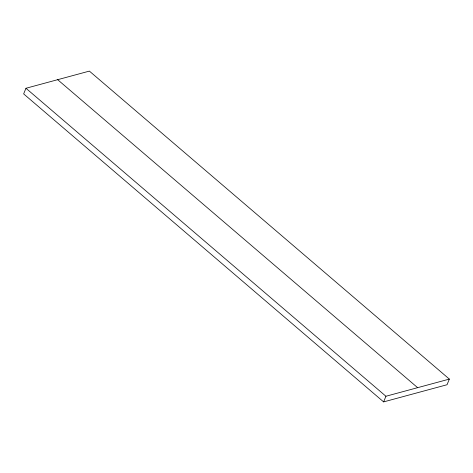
<?xml version="1.0" encoding="UTF-8"?>
<svg xmlns="http://www.w3.org/2000/svg" width="473" height="473" viewBox="0 0 473 473"><rect width="100%" height="100%" fill="white"/><g stroke="black" fill="none" stroke-linecap="round" stroke-linejoin="round"><path stroke-width="0.71" d="M25.956 88.268L23.65 93.908L383.621 401.896L447.044 384.732L449.35 379.092L89.379 71.104L25.956 88.268L385.927 396.25L449.35 379.092M383.621 401.896L385.927 396.25M57.665 79.683L417.635 387.671"/></g></svg>
